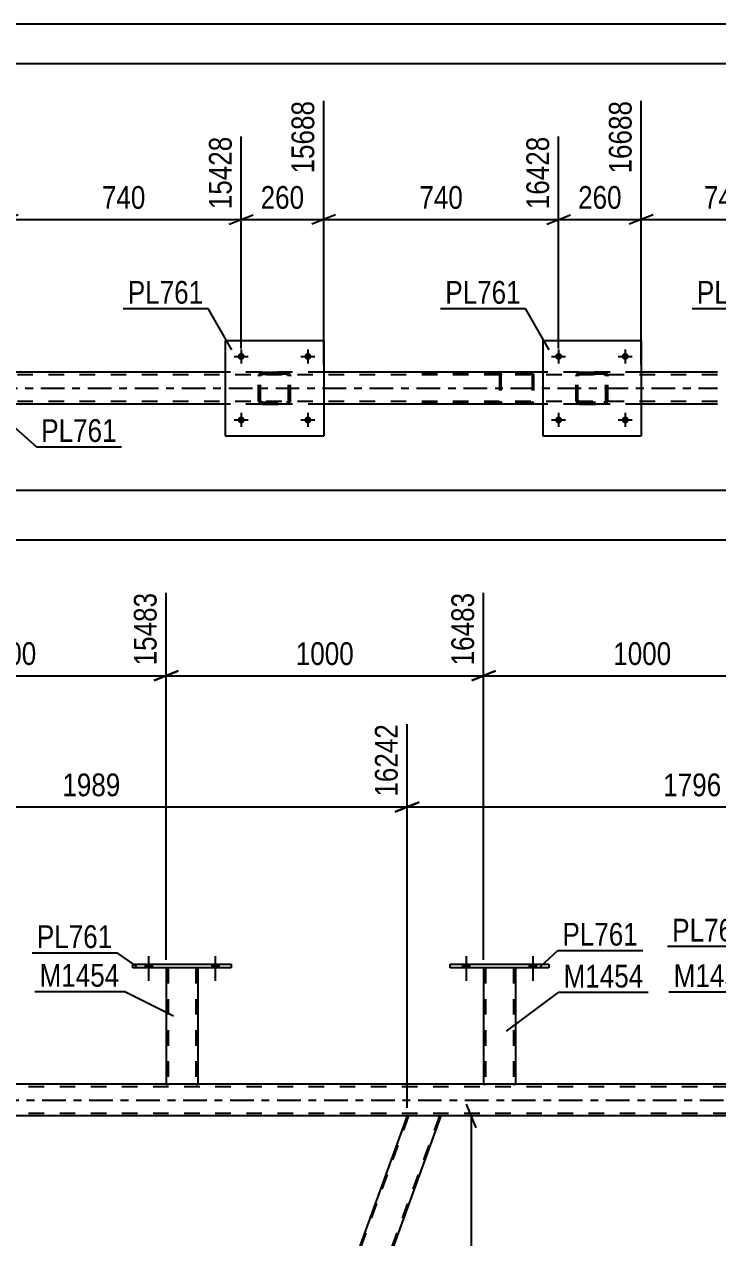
# Model space of a CAD drawing. Header units: millimetres. Extents: x 0 to 841, y 0 to 594.
# Drawn here: x 680.8 to 768.1, y 441.2 to 594 of the extents above; entities that cross this region are included whole.
import ezdxf

# ---------------------------------------------------------------- set-up
doc = ezdxf.new("R2010")
doc.units = ezdxf.units.MM
doc.linetypes.add('DXK_LINE_DOT2', pattern=[3.9198, 1.9599, -1.9599])
doc.linetypes.add('DXK_LINE_DOT3', pattern=[5.9187, 2.979, -0.9799, 0.9799, -0.9799])
doc.styles.add('Arial Narrow', font='ARIALN.TTF', dxfattribs={"height": 0.2})

# ---------------------------------------------------------------- blocks, each defined once
blk = doc.blocks.new('Unknown-318885939-1135')
at = {"color": 5, "linetype": 'Continuous'}
for p, q in [((841, 594), (0, 594)), ((836, 589), (5, 589))]:
    blk.add_line(p, q, dxfattribs=at)
blk = doc.blocks.new('Part-318885939-5157 - 5128')
at = {"color": 2, "linetype": 'Continuous'}
for p, q in [((706.1, 550.17), (678.49, 550.17)), ((746.09, 550.17), (718.5, 550.17)), ((768.09, 550.17), (758.49, 550.17)), ((706.1, 546.17), (678.49, 546.17)), ((746.09, 546.17), (718.5, 546.17)), ((768.09, 546.17), (758.49, 546.17))]:
    blk.add_line(p, q, dxfattribs=at)
at = {"color": 7, "linetype": 'DXK_LINE_DOT2'}
for p, q in [((718.5, 550.17), (706.1, 550.17)), ((758.49, 550.17), (746.09, 550.17)), ((768.09, 549.85), (90.98, 549.85)), ((768.09, 546.49), (90.98, 546.49)), ((718.5, 546.17), (706.1, 546.17)), ((758.49, 546.17), (746.09, 546.17))]:
    blk.add_line(p, q, dxfattribs=at)
at = {"color": 7, "linetype": 'DXK_LINE_DOT3'}
blk.add_line((90.98, 548.17), (768.09, 548.17), dxfattribs=at)
blk = doc.blocks.new('Part-318885939-5219 - 5128')
at = {"color": 7, "linetype": 'DXK_LINE_DOT2'}
for p, q in [((744.58, 550.17), (729.25, 550.17)), ((741, 550.17), (740.87, 550.14)), ((744.71, 550.14), (744.58, 550.17)), ((744.58, 550.01), (729.25, 550.01)), ((740.69, 549.97), (740.66, 549.85)), ((740.66, 549.85), (740.66, 546.49)), ((740.83, 549.85), (740.85, 549.91)), ((740.83, 549.85), (740.83, 546.49)), ((740.85, 549.91), (740.88, 549.96)), ((740.88, 549.96), (740.94, 549.99)), ((740.94, 549.99), (741, 550.01)), ((744.58, 550.01), (744.64, 549.99)), ((744.64, 549.99), (744.67, 549.98)), ((744.67, 549.98), (744.7, 549.96)), ((744.7, 549.96), (744.74, 549.91)), ((744.74, 549.91), (744.75, 549.85)), ((744.75, 549.85), (744.75, 546.49)), ((744.92, 549.85), (744.89, 549.97)), ((744.92, 549.85), (744.92, 546.49)), ((744.58, 546.33), (729.25, 546.33)), ((744.58, 546.17), (729.25, 546.17)), ((740.66, 546.49), (740.69, 546.36)), ((740.85, 546.43), (740.83, 546.49)), ((740.88, 546.37), (740.85, 546.43)), ((740.87, 546.19), (741, 546.17)), ((740.88, 546.37), (740.91, 546.35)), ((740.91, 546.35), (740.94, 546.34)), ((740.94, 546.34), (741, 546.33)), ((744.64, 546.34), (744.58, 546.33)), ((744.58, 546.17), (744.71, 546.19)), ((744.7, 546.37), (744.64, 546.34)), ((744.74, 546.43), (744.7, 546.37)), ((744.75, 546.49), (744.74, 546.43)), ((744.89, 546.36), (744.92, 546.49))]:
    blk.add_line(p, q, dxfattribs=at)
for centre, start, end in [((740.99, 549.83), 110.7583, 155.68), ((744.59, 549.83), 24.32, 69.2417), ((740.99, 546.5), 204.32, 249.2417), ((744.59, 546.5), 290.7583, 335.68)]:
    blk.add_arc(centre, 0.331, start, end, dxfattribs=at)
blk = doc.blocks.new('Part-318885939-5250 - 5128')
at = {"color": 7, "linetype": 'DXK_LINE_DOT2'}
for p, q in [((710.59, 550.13), (710.78, 550.17)), ((710.78, 550.17), (710.59, 550.13)), ((710.78, 550.17), (713.82, 550.17)), ((710.78, 550.17), (710.78, 550.17)), ((710.78, 550.17), (713.82, 550.17)), ((713.82, 550.17), (713.82, 550.17)), ((713.82, 550.17), (714, 550.13)), ((714, 550.13), (713.82, 550.17)), ((710.3, 549.69), (710.33, 549.87)), ((710.33, 549.87), (710.3, 549.69)), ((710.3, 546.65), (710.3, 549.69)), ((710.54, 549.69), (710.55, 549.78)), ((710.55, 549.78), (710.54, 549.69)), ((710.54, 546.65), (710.54, 549.69)), ((710.55, 549.78), (710.61, 549.86)), ((710.61, 549.86), (710.55, 549.78)), ((710.61, 549.86), (710.68, 549.91)), ((710.68, 549.91), (710.61, 549.86)), ((710.68, 549.91), (710.78, 549.93)), ((710.78, 549.93), (710.68, 549.91)), ((710.78, 549.93), (713.82, 549.93)), ((710.78, 549.93), (710.78, 549.93)), ((713.82, 549.93), (710.78, 549.93)), ((713.82, 549.93), (713.82, 549.93)), ((713.82, 549.93), (713.91, 549.91)), ((713.91, 549.91), (713.82, 549.93)), ((713.91, 549.91), (713.99, 549.86)), ((713.99, 549.86), (713.91, 549.91)), ((713.99, 549.86), (714.04, 549.78)), ((714.04, 549.78), (713.99, 549.86)), ((714.04, 549.78), (714.06, 549.69)), ((714.06, 549.69), (714.04, 549.78)), ((714.06, 546.65), (714.06, 549.69)), ((714.26, 549.87), (714.3, 549.69)), ((714.3, 549.69), (714.26, 549.87)), ((714.3, 546.65), (714.3, 549.69)), ((710.33, 546.46), (710.3, 546.65)), ((710.3, 546.65), (710.33, 546.46)), ((710.55, 546.55), (710.54, 546.65)), ((710.54, 546.65), (710.55, 546.55)), ((710.61, 546.48), (710.55, 546.55)), ((710.55, 546.55), (710.61, 546.48)), ((710.78, 546.17), (710.59, 546.2)), ((710.59, 546.2), (710.78, 546.17)), ((710.68, 546.42), (710.61, 546.48)), ((710.61, 546.48), (710.68, 546.42)), ((710.78, 546.41), (710.68, 546.42)), ((710.68, 546.42), (710.78, 546.41)), ((710.78, 546.41), (713.82, 546.41)), ((710.78, 546.41), (710.78, 546.41)), ((710.78, 546.41), (713.82, 546.41)), ((710.78, 546.17), (713.82, 546.17)), ((710.78, 546.17), (710.78, 546.17)), ((710.78, 546.17), (713.82, 546.17)), ((713.91, 546.42), (713.82, 546.41)), ((713.82, 546.41), (713.91, 546.42)), ((713.82, 546.41), (713.82, 546.41)), ((714, 546.2), (713.82, 546.17)), ((713.82, 546.17), (714, 546.2)), ((713.82, 546.17), (713.82, 546.17)), ((713.99, 546.48), (713.91, 546.42)), ((713.91, 546.42), (713.99, 546.48)), ((714.04, 546.55), (713.99, 546.48)), ((713.99, 546.48), (714.04, 546.55)), ((714.06, 546.65), (714.04, 546.55)), ((714.04, 546.55), (714.06, 546.65)), ((714.3, 546.65), (714.26, 546.46)), ((714.26, 546.46), (714.3, 546.65))]:
    blk.add_line(p, q, dxfattribs=at)
at = {"color": 7, "linetype": 'DXK_LINE_DOT3'}
blk.add_line((712.3, 548.17), (712.3, 548.17), dxfattribs=at)
at = {"color": 7, "linetype": 'DXK_LINE_DOT2'}
for centre, start, end in [((710.78, 549.69), 112.5, 157.5), ((710.78, 549.69), 112.5, 157.5), ((713.82, 549.69), 22.5, 67.5), ((713.82, 549.69), 22.5, 67.5), ((710.78, 546.65), 202.5, 247.5), ((710.78, 546.65), 202.5, 247.5), ((713.82, 546.65), 292.5, 337.5), ((713.82, 546.65), 292.5, 337.5)]:
    blk.add_arc(centre, 0.48, start, end, dxfattribs=at)
blk = doc.blocks.new('Bolt-318885939-5300 - 5128')
at = {"linetype": 'Continuous'}
for points in [[(708.54, 552.17, -1), (707.66, 552.17, -1)], [(716.94, 552.17, -1), (716.06, 552.17, -1)]]:
    blk.add_hatch(color=1, dxfattribs=at).paths.add_polyline_path(points)
at = {"color": 1, "linetype": 'Continuous'}
for p, q in [((707.22, 552.17), (708.98, 552.17)), ((708.1, 553.05), (708.1, 551.29)), ((715.62, 552.17), (717.38, 552.17)), ((716.5, 553.05), (716.5, 551.29))]:
    blk.add_line(p, q, dxfattribs=at)
blk = doc.blocks.new('Bolt-318885939-5301 - 5128')
at = {"linetype": 'Continuous'}
for points in [[(708.54, 544.17, -1), (707.66, 544.17, -1)], [(716.94, 544.17, -1), (716.06, 544.17, -1)]]:
    blk.add_hatch(color=1, dxfattribs=at).paths.add_polyline_path(points)
at = {"color": 1, "linetype": 'Continuous'}
for p, q in [((707.22, 544.17), (708.98, 544.17)), ((708.1, 545.05), (708.1, 543.29)), ((715.62, 544.17), (717.38, 544.17)), ((716.5, 545.05), (716.5, 543.29))]:
    blk.add_line(p, q, dxfattribs=at)
blk = doc.blocks.new('Part-318885939-5343 - 5128')
at = {"color": 2, "linetype": 'Continuous'}
for p, q in [((746.09, 554.17), (746.09, 542.17)), ((746.09, 554.17), (758.49, 554.17)), ((758.49, 554.17), (758.49, 542.17)), ((746.09, 542.17), (758.49, 542.17))]:
    blk.add_line(p, q, dxfattribs=at)
blk = doc.blocks.new('Part-318885939-5344 - 5128')
at = {"color": 7, "linetype": 'DXK_LINE_DOT2'}
for p, q in [((750.59, 550.13), (750.77, 550.17)), ((750.77, 550.17), (750.59, 550.13)), ((750.77, 550.17), (753.81, 550.17)), ((750.77, 550.17), (750.77, 550.17)), ((750.77, 550.17), (753.81, 550.17)), ((753.81, 550.17), (753.81, 550.17)), ((753.81, 550.17), (753.99, 550.13)), ((753.99, 550.13), (753.81, 550.17)), ((750.29, 549.69), (750.33, 549.87)), ((750.33, 549.87), (750.29, 549.69)), ((750.29, 546.65), (750.29, 549.69)), ((750.53, 549.69), (750.55, 549.78)), ((750.55, 549.78), (750.53, 549.69)), ((750.53, 546.65), (750.53, 549.69)), ((750.55, 549.78), (750.6, 549.86)), ((750.6, 549.86), (750.55, 549.78)), ((750.6, 549.86), (750.68, 549.91)), ((750.68, 549.91), (750.6, 549.86)), ((750.68, 549.91), (750.77, 549.93)), ((750.77, 549.93), (750.68, 549.91)), ((750.77, 549.93), (753.81, 549.93)), ((750.77, 549.93), (750.77, 549.93)), ((753.81, 549.93), (750.77, 549.93)), ((753.81, 549.93), (753.81, 549.93)), ((753.81, 549.93), (753.9, 549.91)), ((753.9, 549.91), (753.81, 549.93)), ((753.9, 549.91), (753.98, 549.86)), ((753.98, 549.86), (753.9, 549.91)), ((753.98, 549.86), (754.03, 549.78)), ((754.03, 549.78), (753.98, 549.86)), ((754.03, 549.78), (754.05, 549.69)), ((754.05, 549.69), (754.03, 549.78)), ((754.05, 546.65), (754.05, 549.69)), ((754.25, 549.87), (754.29, 549.69)), ((754.29, 549.69), (754.25, 549.87)), ((754.29, 546.65), (754.29, 549.69)), ((750.33, 546.46), (750.29, 546.65)), ((750.29, 546.65), (750.33, 546.46)), ((750.55, 546.55), (750.53, 546.65)), ((750.53, 546.65), (750.55, 546.55)), ((750.6, 546.48), (750.55, 546.55)), ((750.55, 546.55), (750.6, 546.48)), ((750.77, 546.17), (750.59, 546.2)), ((750.59, 546.2), (750.77, 546.17)), ((750.68, 546.42), (750.6, 546.48)), ((750.6, 546.48), (750.68, 546.42)), ((750.77, 546.41), (750.68, 546.42)), ((750.68, 546.42), (750.77, 546.41)), ((750.77, 546.41), (753.81, 546.41)), ((750.77, 546.41), (750.77, 546.41)), ((750.77, 546.41), (753.81, 546.41)), ((750.77, 546.17), (753.81, 546.17)), ((750.77, 546.17), (750.77, 546.17)), ((750.77, 546.17), (753.81, 546.17)), ((753.9, 546.42), (753.81, 546.41)), ((753.81, 546.41), (753.9, 546.42)), ((753.81, 546.41), (753.81, 546.41)), ((753.99, 546.2), (753.81, 546.17)), ((753.81, 546.17), (753.99, 546.2)), ((753.81, 546.17), (753.81, 546.17)), ((753.98, 546.48), (753.9, 546.42)), ((753.9, 546.42), (753.98, 546.48)), ((754.03, 546.55), (753.98, 546.48)), ((753.98, 546.48), (754.03, 546.55)), ((754.05, 546.65), (754.03, 546.55)), ((754.03, 546.55), (754.05, 546.65)), ((754.29, 546.65), (754.25, 546.46)), ((754.25, 546.46), (754.29, 546.65))]:
    blk.add_line(p, q, dxfattribs=at)
at = {"color": 7, "linetype": 'DXK_LINE_DOT3'}
blk.add_line((752.29, 548.17), (752.29, 548.17), dxfattribs=at)
at = {"color": 7, "linetype": 'DXK_LINE_DOT2'}
for centre, start, end in [((750.77, 549.69), 112.5, 157.5), ((750.77, 549.69), 112.5, 157.5), ((753.81, 549.69), 22.5, 67.5), ((753.81, 549.69), 22.5, 67.5), ((750.77, 546.65), 202.5, 247.5), ((750.77, 546.65), 202.5, 247.5), ((753.81, 546.65), 292.5, 337.5), ((753.81, 546.65), 292.5, 337.5)]:
    blk.add_arc(centre, 0.48, start, end, dxfattribs=at)
blk = doc.blocks.new('Part-318885939-5349 - 5128')
at = {"color": 2, "linetype": 'Continuous'}
for p, q in [((706.1, 554.17), (706.1, 542.17)), ((706.1, 554.17), (718.5, 554.17)), ((718.5, 554.17), (718.5, 542.17)), ((706.1, 542.17), (718.5, 542.17))]:
    blk.add_line(p, q, dxfattribs=at)
blk = doc.blocks.new('Bolt-318885939-5360 - 5128')
at = {"linetype": 'Continuous'}
for points in [[(748.53, 552.17, -1), (747.65, 552.17, -1)], [(756.93, 552.17, -1), (756.05, 552.17, -1)]]:
    blk.add_hatch(color=1, dxfattribs=at).paths.add_polyline_path(points)
at = {"color": 1, "linetype": 'Continuous'}
for p, q in [((747.21, 552.17), (748.97, 552.17)), ((748.09, 553.05), (748.09, 551.29)), ((755.61, 552.17), (757.37, 552.17)), ((756.49, 553.05), (756.49, 551.29))]:
    blk.add_line(p, q, dxfattribs=at)
blk = doc.blocks.new('Bolt-318885939-5361 - 5128')
at = {"linetype": 'Continuous'}
for points in [[(748.53, 544.17, -1), (747.65, 544.17, -1)], [(756.93, 544.17, -1), (756.05, 544.17, -1)]]:
    blk.add_hatch(color=1, dxfattribs=at).paths.add_polyline_path(points)
at = {"color": 1, "linetype": 'Continuous'}
for p, q in [((747.21, 544.17), (748.97, 544.17)), ((748.09, 545.05), (748.09, 543.29)), ((755.61, 544.17), (757.37, 544.17)), ((756.49, 545.05), (756.49, 543.29))]:
    blk.add_line(p, q, dxfattribs=at)
blk = doc.blocks.new('Bolt-318885939-3364 - 3359')
at = {"linetype": 'Continuous'}
for points in [[(736, 475.16), (736.88, 475.16), (736.88, 475.64), (736, 475.64)], [(744.4, 475.16), (745.28, 475.16), (745.28, 475.64), (744.4, 475.64)]]:
    blk.add_hatch(color=1, dxfattribs=at).paths.add_polyline_path(points)
at = {"color": 1, "linetype": 'Continuous'}
for p, q in [((736, 475.64), (736, 475.16)), ((736.44, 476.64), (736.44, 473.52)), ((736.88, 475.64), (736.88, 475.16)), ((744.4, 475.64), (744.4, 475.16)), ((744.84, 476.64), (744.84, 473.52)), ((745.28, 475.64), (745.28, 475.16))]:
    blk.add_line(p, q, dxfattribs=at)
blk = doc.blocks.new('Bolt-318885939-3363 - 3359')
at = {"linetype": 'Continuous'}
for points in [[(736, 475.16), (736.88, 475.16), (736.88, 475.64), (736, 475.64)], [(744.4, 475.16), (745.28, 475.16), (745.28, 475.64), (744.4, 475.64)]]:
    blk.add_hatch(color=1, dxfattribs=at).paths.add_polyline_path(points)
at = {"color": 1, "linetype": 'Continuous'}
for p, q in [((736, 475.64), (736, 475.16)), ((736.44, 476.64), (736.44, 473.52)), ((736.88, 475.64), (736.88, 475.16)), ((744.4, 475.64), (744.4, 475.16)), ((744.84, 476.64), (744.84, 473.52)), ((745.28, 475.64), (745.28, 475.16))]:
    blk.add_line(p, q, dxfattribs=at)
blk = doc.blocks.new('Bolt-318885939-3365 - 3359')
at = {"linetype": 'Continuous'}
for points in [[(696, 475.16), (696.88, 475.16), (696.88, 475.64), (696, 475.64)], [(704.4, 475.16), (705.28, 475.16), (705.28, 475.64), (704.4, 475.64)]]:
    blk.add_hatch(color=1, dxfattribs=at).paths.add_polyline_path(points)
at = {"color": 1, "linetype": 'Continuous'}
for p, q in [((696, 475.64), (696, 475.16)), ((696.44, 476.64), (696.44, 473.52)), ((696.88, 475.64), (696.88, 475.16)), ((704.4, 475.64), (704.4, 475.16)), ((704.84, 476.64), (704.84, 473.52)), ((705.28, 475.64), (705.28, 475.16))]:
    blk.add_line(p, q, dxfattribs=at)
blk = doc.blocks.new('Bolt-318885939-3366 - 3359')
at = {"linetype": 'Continuous'}
for points in [[(696, 475.16), (696.88, 475.16), (696.88, 475.64), (696, 475.64)], [(704.4, 475.16), (705.28, 475.16), (705.28, 475.64), (704.4, 475.64)]]:
    blk.add_hatch(color=1, dxfattribs=at).paths.add_polyline_path(points)
at = {"color": 1, "linetype": 'Continuous'}
for p, q in [((696, 475.64), (696, 475.16)), ((696.44, 476.64), (696.44, 473.52)), ((696.88, 475.64), (696.88, 475.16)), ((704.4, 475.64), (704.4, 475.16)), ((704.84, 476.64), (704.84, 473.52)), ((705.28, 475.64), (705.28, 475.16))]:
    blk.add_line(p, q, dxfattribs=at)
blk = doc.blocks.new('Part-318885939-3457 - 3359')
at = {"color": 2, "linetype": 'Continuous'}
for p, q in [((694.44, 475.64), (706.84, 475.64)), ((694.44, 475.16), (694.44, 475.64)), ((706.84, 475.64), (706.84, 475.16)), ((706.84, 475.16), (694.44, 475.16))]:
    blk.add_line(p, q, dxfattribs=at)
blk = doc.blocks.new('Part-318885939-3462 - 3359')
at = {"color": 2, "linetype": 'Continuous'}
for p, q in [((698.64, 475.16), (698.64, 460.52)), ((702.64, 475.16), (702.64, 460.52)), ((698.68, 460.52), (698.64, 460.52)), ((698.78, 460.52), (698.68, 460.52)), ((698.94, 460.52), (698.78, 460.52)), ((702.34, 460.52), (698.94, 460.52)), ((702.5, 460.52), (702.34, 460.52)), ((702.6, 460.52), (702.5, 460.52)), ((702.64, 460.52), (702.6, 460.52))]:
    blk.add_line(p, q, dxfattribs=at)
at = {"color": 7, "linetype": 'DXK_LINE_DOT2'}
for p, q in [((698.64, 475.16), (698.64, 475.16)), ((698.64, 475.16), (698.64, 475.16)), ((698.64, 475.16), (698.64, 475.16)), ((698.68, 475.16), (698.64, 475.16)), ((698.64, 475.16), (698.68, 475.16)), ((698.78, 475.16), (698.68, 475.16)), ((698.68, 475.16), (698.78, 475.16)), ((698.94, 475.16), (698.78, 475.16)), ((698.78, 475.16), (698.94, 475.16)), ((698.88, 475.16), (698.88, 475.16)), ((698.88, 475.16), (698.88, 460.52)), ((698.9, 475.16), (698.88, 475.16)), ((698.88, 475.16), (698.9, 475.16)), ((698.95, 475.16), (698.9, 475.16)), ((698.9, 475.16), (698.95, 475.16)), ((702.34, 475.16), (698.94, 475.16)), ((702.34, 475.16), (698.94, 475.16)), ((702.25, 475.16), (698.95, 475.16)), ((698.95, 475.16), (699.03, 475.16)), ((702.33, 475.16), (699.03, 475.16)), ((702.33, 475.16), (702.25, 475.16)), ((702.38, 475.16), (702.33, 475.16)), ((702.33, 475.16), (702.38, 475.16)), ((702.34, 475.16), (702.5, 475.16)), ((702.5, 475.16), (702.34, 475.16)), ((702.4, 475.16), (702.38, 475.16)), ((702.38, 475.16), (702.4, 475.16)), ((702.4, 475.16), (702.4, 475.16)), ((702.4, 475.16), (702.4, 460.52)), ((702.5, 475.16), (702.6, 475.16)), ((702.6, 475.16), (702.5, 475.16)), ((702.6, 475.16), (702.64, 475.16)), ((702.64, 475.16), (702.6, 475.16)), ((702.64, 475.16), (702.64, 475.16)), ((702.64, 475.16), (702.64, 475.16)), ((702.64, 475.16), (702.64, 475.16)), ((698.64, 460.52), (698.68, 460.52)), ((698.68, 460.52), (698.78, 460.52)), ((698.78, 460.52), (698.94, 460.52)), ((698.9, 460.52), (698.88, 460.52)), ((698.88, 460.52), (698.9, 460.52)), ((698.95, 460.52), (698.9, 460.52)), ((698.9, 460.52), (698.95, 460.52)), ((702.34, 460.52), (698.94, 460.52)), ((702.25, 460.52), (698.95, 460.52)), ((698.95, 460.52), (699.03, 460.52)), ((702.38, 460.52), (699.03, 460.52)), ((702.33, 460.52), (702.25, 460.52)), ((702.38, 460.52), (702.33, 460.52)), ((702.34, 460.52), (702.5, 460.52)), ((702.4, 460.52), (702.38, 460.52)), ((702.38, 460.52), (702.4, 460.52)), ((702.5, 460.52), (702.6, 460.52)), ((702.6, 460.52), (702.64, 460.52))]:
    blk.add_line(p, q, dxfattribs=at)
blk = doc.blocks.new('Part-318885939-3452 - 3359')
at = {"color": 2, "linetype": 'Continuous'}
for p, q in [((738.64, 475.16), (738.64, 460.52)), ((742.64, 475.16), (742.64, 460.52)), ((738.67, 460.52), (738.64, 460.52)), ((738.78, 460.52), (738.67, 460.52)), ((738.93, 460.52), (738.78, 460.52)), ((742.34, 460.52), (738.93, 460.52)), ((742.49, 460.52), (742.34, 460.52)), ((742.6, 460.52), (742.49, 460.52)), ((742.64, 460.52), (742.6, 460.52))]:
    blk.add_line(p, q, dxfattribs=at)
at = {"color": 7, "linetype": 'DXK_LINE_DOT2'}
for p, q in [((738.64, 475.16), (738.64, 475.16)), ((738.64, 475.16), (738.64, 475.16)), ((738.64, 475.16), (738.64, 475.16)), ((738.67, 475.16), (738.64, 475.16)), ((738.64, 475.16), (738.67, 475.16)), ((738.78, 475.16), (738.67, 475.16)), ((738.67, 475.16), (738.78, 475.16)), ((738.93, 475.16), (738.78, 475.16)), ((738.78, 475.16), (738.93, 475.16)), ((738.88, 475.16), (738.88, 475.16)), ((738.88, 475.16), (738.88, 460.52)), ((738.89, 475.16), (738.88, 475.16)), ((738.88, 475.16), (738.89, 475.16)), ((738.95, 475.16), (738.89, 475.16)), ((738.89, 475.16), (738.95, 475.16)), ((742.34, 475.16), (738.93, 475.16)), ((742.34, 475.16), (738.93, 475.16)), ((742.25, 475.16), (738.95, 475.16)), ((738.95, 475.16), (739.02, 475.16)), ((742.32, 475.16), (739.02, 475.16)), ((742.32, 475.16), (742.25, 475.16)), ((742.38, 475.16), (742.32, 475.16)), ((742.32, 475.16), (742.38, 475.16)), ((742.34, 475.16), (742.49, 475.16)), ((742.49, 475.16), (742.34, 475.16)), ((742.4, 475.16), (742.38, 475.16)), ((742.38, 475.16), (742.4, 475.16)), ((742.4, 475.16), (742.4, 475.16)), ((742.4, 475.16), (742.4, 460.52)), ((742.49, 475.16), (742.6, 475.16)), ((742.6, 475.16), (742.49, 475.16)), ((742.6, 475.16), (742.64, 475.16)), ((742.64, 475.16), (742.6, 475.16)), ((742.64, 475.16), (742.64, 475.16)), ((742.64, 475.16), (742.64, 475.16)), ((742.64, 475.16), (742.64, 475.16)), ((738.64, 460.52), (738.67, 460.52)), ((738.67, 460.52), (738.78, 460.52)), ((738.78, 460.52), (738.93, 460.52)), ((738.89, 460.52), (738.88, 460.52)), ((738.88, 460.52), (738.89, 460.52)), ((738.95, 460.52), (738.89, 460.52)), ((738.89, 460.52), (738.95, 460.52)), ((742.34, 460.52), (738.93, 460.52)), ((742.25, 460.52), (738.95, 460.52)), ((738.95, 460.52), (739.02, 460.52)), ((742.38, 460.52), (739.02, 460.52)), ((742.32, 460.52), (742.25, 460.52)), ((742.38, 460.52), (742.32, 460.52)), ((742.34, 460.52), (742.49, 460.52)), ((742.4, 460.52), (742.38, 460.52)), ((742.38, 460.52), (742.4, 460.52)), ((742.49, 460.52), (742.6, 460.52)), ((742.6, 460.52), (742.64, 460.52))]:
    blk.add_line(p, q, dxfattribs=at)
blk = doc.blocks.new('Part-318885939-3645 - 3359')
at = {"color": 2, "linetype": 'Continuous'}
for p, q in [((734.44, 475.64), (746.84, 475.64)), ((734.44, 475.16), (734.44, 475.64)), ((746.84, 475.64), (746.84, 475.16)), ((746.84, 475.16), (734.44, 475.16))]:
    blk.add_line(p, q, dxfattribs=at)
blk = doc.blocks.new('Part-318885939-3751 - 3359')
at = {"color": 7, "linetype": 'DXK_LINE_DOT2'}
for p, q in [((800.87, 460.2), (79.32, 460.2)), ((702.64, 460.52), (698.64, 460.52)), ((742.64, 460.52), (738.64, 460.52)), ((800.87, 456.84), (79.32, 456.84)), ((733.26, 456.52), (729.01, 456.52))]:
    blk.add_line(p, q, dxfattribs=at)
at = {"color": 2, "linetype": 'Continuous'}
for p, q in [((698.64, 460.52), (662.63, 460.52)), ((738.64, 460.52), (702.64, 460.52)), ((778.63, 460.52), (742.64, 460.52)), ((729.01, 456.52), (649.45, 456.52)), ((800.87, 456.52), (733.26, 456.52))]:
    blk.add_line(p, q, dxfattribs=at)
at = {"color": 7, "linetype": 'DXK_LINE_DOT3'}
blk.add_line((79.32, 458.52), (800.87, 458.52), dxfattribs=at)
blk = doc.blocks.new('Part-318885939-3817 - 3359')
at = {"color": 2, "linetype": 'Continuous'}
for p, q in [((648.13, 456.52), (646.6, 452.32)), ((649.45, 456.52), (648.13, 456.52)), ((686.15, 338.77), (649.45, 456.52)), ((683.04, 335.3), (646.58, 452.27)), ((646.6, 452.32), (646.6, 452.32)), ((685.88, 338.02), (684.89, 335.3)), ((686.13, 338.71), (685.88, 338.02)), ((686.13, 338.72), (686.13, 338.71))]:
    blk.add_line(p, q, dxfattribs=at)
at = {"color": 7, "linetype": 'DXK_LINE_DOT2'}
for p, q in [((686.01, 338.4), (649.2, 456.52)), ((683.29, 335.3), (646.72, 452.64)), ((646.6, 452.32), (646.58, 452.27)), ((685.88, 338.02), (686.07, 338.55)), ((686.15, 338.77), (686.13, 338.72)), ((684.89, 335.3), (683.04, 335.3))]:
    blk.add_line(p, q, dxfattribs=at)
blk = doc.blocks.new('Part-318885939-3856 - 3359')
at = {"color": 7, "linetype": 'DXK_LINE_DOT2'}
for p, q in [((729.18, 456.52), (685.06, 335.3)), ((733.09, 456.52), (688.97, 335.3)), ((686.13, 338.72), (684.89, 335.3)), ((689.14, 335.3), (684.89, 335.3))]:
    blk.add_line(p, q, dxfattribs=at)
at = {"color": 2, "linetype": 'Continuous'}
for p, q in [((729.01, 456.52), (686.13, 338.72)), ((733.26, 456.52), (689.14, 335.3)), ((733.26, 456.52), (729.01, 456.52))]:
    blk.add_line(p, q, dxfattribs=at)
blk = doc.blocks.new('StraightDimension-318885939-9097 - 5128')
at = {"color": 7, "linetype": 'Continuous'}
blk.add_line((90.98, 535.34), (804.22, 535.34), dxfattribs=at)
blk = doc.blocks.new('StraightDimension-318885939-6133 - 5128')
at = {"color": 7, "linetype": 'Continuous'}
blk.add_line((90.34, 529.08), (804.86, 529.08), dxfattribs=at)
blk = doc.blocks.new('StraightDimension-318885939-22541 - 5128')
at = {"color": 7, "linetype": 'Continuous'}
for p, q in [((758.49, 551.17), (758.49, 584.35)), ((779.79, 553.17), (779.79, 579.85)), ((759.99, 570.01), (756.99, 568.81)), ((758.49, 569.41), (779.79, 569.41)), ((778.29, 568.81), (781.29, 570.01))]:
    blk.add_line(p, q, dxfattribs=at)
at = {"color": 0, "linetype": 'Continuous'}
blk.add_wipeout([(779.19, 580.45), (774.99, 580.45), (774.99, 570.11), (779.19, 570.11)], dxfattribs=at)
at = {"color": 0}
blk.add_wipeout([(772.48, 570.16), (772.48, 574.36), (765.8, 574.36), (765.8, 570.16)], dxfattribs=at)
at = {"color": 3, "linetype": 'Continuous', "style": 'Arial Narrow'}
blk.add_text('17428', height=2.863, rotation=90.0002, dxfattribs=at).set_placement((778.59, 570.71))
at = {"color": 3, "style": 'Arial Narrow'}
blk.add_text('740', height=2.863, dxfattribs=at).set_placement((766.4, 570.76))
blk = doc.blocks.new('StraightDimension-318885939-22542 - 5128')
at = {"color": 7, "linetype": 'Continuous'}
for p, q in [((758.49, 551.17), (758.49, 584.35)), ((748.09, 553.17), (748.09, 579.85)), ((746.59, 568.81), (749.59, 570.01)), ((748.09, 569.41), (758.49, 569.41)), ((759.99, 570.01), (756.99, 568.81))]:
    blk.add_line(p, q, dxfattribs=at)
at = {"color": 0}
blk.add_wipeout([(756.63, 570.16), (756.63, 574.36), (749.95, 574.36), (749.95, 570.16)], dxfattribs=at)
at = {"color": 3, "style": 'Arial Narrow'}
blk.add_text('260', height=2.863, dxfattribs=at).set_placement((750.55, 570.76))
at = {"color": 0, "linetype": 'Continuous'}
blk.add_wipeout([(757.89, 584.95), (753.69, 584.95), (753.69, 574.61), (757.89, 574.61)], dxfattribs=at)
at = {"color": 3, "linetype": 'Continuous', "style": 'Arial Narrow'}
blk.add_text('16688', height=2.863, rotation=90.0002, dxfattribs=at).set_placement((757.29, 575.21))
blk = doc.blocks.new('StraightDimension-318885939-22543 - 5128')
at = {"color": 7, "linetype": 'Continuous'}
for p, q in [((718.5, 551.17), (718.5, 584.35)), ((748.09, 553.17), (748.09, 579.85)), ((720, 570.01), (717, 568.81)), ((718.5, 569.41), (748.09, 569.41)), ((746.59, 568.81), (749.59, 570.01))]:
    blk.add_line(p, q, dxfattribs=at)
at = {"color": 0, "linetype": 'Continuous'}
blk.add_wipeout([(747.49, 580.45), (743.29, 580.45), (743.29, 570.11), (747.49, 570.11)], dxfattribs=at)
at = {"color": 0}
blk.add_wipeout([(736.64, 570.16), (736.64, 574.36), (729.95, 574.36), (729.95, 570.16)], dxfattribs=at)
at = {"color": 3, "linetype": 'Continuous', "style": 'Arial Narrow'}
blk.add_text('16428', height=2.863, rotation=90.0002, dxfattribs=at).set_placement((746.89, 570.71))
at = {"color": 3, "style": 'Arial Narrow'}
blk.add_text('740', height=2.863, dxfattribs=at).set_placement((730.55, 570.76))
blk = doc.blocks.new('StraightDimension-318885939-22544 - 5128')
at = {"color": 7, "linetype": 'Continuous'}
for p, q in [((718.5, 551.17), (718.5, 584.35)), ((708.1, 553.17), (708.1, 579.85)), ((706.6, 568.81), (709.6, 570.01)), ((708.1, 569.41), (718.5, 569.41)), ((720, 570.01), (717, 568.81))]:
    blk.add_line(p, q, dxfattribs=at)
at = {"color": 0}
blk.add_wipeout([(716.64, 570.16), (716.64, 574.36), (709.95, 574.36), (709.95, 570.16)], dxfattribs=at)
at = {"color": 3, "style": 'Arial Narrow'}
blk.add_text('260', height=2.863, dxfattribs=at).set_placement((710.55, 570.76))
at = {"color": 0, "linetype": 'Continuous'}
blk.add_wipeout([(717.9, 584.95), (713.7, 584.95), (713.7, 574.61), (717.9, 574.61)], dxfattribs=at)
at = {"color": 3, "linetype": 'Continuous', "style": 'Arial Narrow'}
blk.add_text('15688', height=2.863, rotation=90.0002, dxfattribs=at).set_placement((717.3, 575.21))
blk = doc.blocks.new('StraightDimension-318885939-22545 - 5128')
at = {"color": 7, "linetype": 'Continuous'}
for p, q in [((678.49, 551.17), (678.49, 584.35)), ((708.1, 553.17), (708.1, 579.85)), ((679.99, 570.01), (676.99, 568.81)), ((678.49, 569.41), (708.1, 569.41)), ((706.6, 568.81), (709.6, 570.01))]:
    blk.add_line(p, q, dxfattribs=at)
at = {"color": 0, "linetype": 'Continuous'}
blk.add_wipeout([(707.5, 580.45), (703.3, 580.45), (703.3, 570.11), (707.5, 570.11)], dxfattribs=at)
at = {"color": 0}
blk.add_wipeout([(696.64, 570.16), (696.64, 574.36), (689.95, 574.36), (689.95, 570.16)], dxfattribs=at)
at = {"color": 3, "linetype": 'Continuous', "style": 'Arial Narrow'}
blk.add_text('15428', height=2.863, rotation=90.0002, dxfattribs=at).set_placement((706.9, 570.71))
at = {"color": 3, "style": 'Arial Narrow'}
blk.add_text('740', height=2.863, dxfattribs=at).set_placement((690.55, 570.76))
blk = doc.blocks.new('StraightDimension-318885939-24629 - 3359')
at = {"color": 7, "linetype": 'Continuous'}
for p, q in [((658.63, 476.16), (658.63, 522.4)), ((698.64, 476.16), (698.64, 522.4)), ((660.13, 512.56), (657.13, 511.36)), ((658.63, 511.96), (698.64, 511.96)), ((697.14, 511.36), (700.14, 512.56))]:
    blk.add_line(p, q, dxfattribs=at)
at = {"color": 0, "linetype": 'Continuous'}
blk.add_wipeout([(698.04, 523), (693.84, 523), (693.84, 512.66), (698.04, 512.66)], dxfattribs=at)
at = {"color": 0}
blk.add_wipeout([(682.89, 512.71), (682.89, 516.91), (674.38, 516.91), (674.38, 512.71)], dxfattribs=at)
at = {"color": 3, "linetype": 'Continuous', "style": 'Arial Narrow'}
blk.add_text('15483', height=2.863, rotation=90.0002, dxfattribs=at).set_placement((697.44, 513.26))
at = {"color": 3, "style": 'Arial Narrow'}
blk.add_text('1000', height=2.863, dxfattribs=at).set_placement((674.98, 513.31))
blk = doc.blocks.new('StraightDimension-318885939-4913 - 3359')
at = {"color": 7, "linetype": 'Continuous'}
for p, q in [((649.45, 457.52), (649.45, 510.37)), ((729.01, 457.52), (729.01, 505.87)), ((650.95, 496.03), (647.95, 494.83)), ((649.45, 495.43), (729.01, 495.43)), ((727.51, 494.83), (730.51, 496.03))]:
    blk.add_line(p, q, dxfattribs=at)
at = {"color": 0, "linetype": 'Continuous'}
blk.add_wipeout([(728.41, 506.47), (724.21, 506.47), (724.21, 496.13), (728.41, 496.13)], dxfattribs=at)
at = {"color": 0}
blk.add_wipeout([(693.48, 496.18), (693.48, 500.38), (684.97, 500.38), (684.97, 496.18)], dxfattribs=at)
at = {"color": 3, "linetype": 'Continuous', "style": 'Arial Narrow'}
blk.add_text('16242', height=2.863, rotation=90.0002, dxfattribs=at).set_placement((727.81, 496.73))
at = {"color": 3, "style": 'Arial Narrow'}
blk.add_text('1989', height=2.863, dxfattribs=at).set_placement((685.57, 496.78))
blk = doc.blocks.new('StraightDimension-318885939-24627 - 3359')
at = {"color": 7, "linetype": 'Continuous'}
for p, q in [((738.64, 476.16), (738.64, 522.4)), ((778.63, 476.16), (778.63, 522.4)), ((740.14, 512.56), (737.14, 511.36)), ((738.64, 511.96), (778.63, 511.96)), ((777.13, 511.36), (780.13, 512.56))]:
    blk.add_line(p, q, dxfattribs=at)
at = {"color": 0, "linetype": 'Continuous'}
blk.add_wipeout([(778.03, 523), (773.83, 523), (773.83, 512.66), (778.03, 512.66)], dxfattribs=at)
at = {"color": 0}
blk.add_wipeout([(762.89, 512.71), (762.89, 516.91), (754.38, 516.91), (754.38, 512.71)], dxfattribs=at)
at = {"color": 3, "linetype": 'Continuous', "style": 'Arial Narrow'}
blk.add_text('17483', height=2.863, rotation=90.0002, dxfattribs=at).set_placement((777.43, 513.26))
at = {"color": 3, "style": 'Arial Narrow'}
blk.add_text('1000', height=2.863, dxfattribs=at).set_placement((754.98, 513.31))
blk = doc.blocks.new('StraightDimension-318885939-4932 - 3359')
at = {"color": 7, "linetype": 'Continuous'}
for p, q in [((729.01, 457.52), (729.01, 505.87)), ((800.87, 461.52), (800.87, 505.87)), ((730.51, 496.03), (727.51, 494.83)), ((729.01, 495.43), (800.87, 495.43)), ((799.37, 494.83), (802.37, 496.03))]:
    blk.add_line(p, q, dxfattribs=at)
at = {"color": 0, "linetype": 'Continuous'}
blk.add_wipeout([(800.27, 506.47), (796.07, 506.47), (796.07, 496.13), (800.27, 496.13)], dxfattribs=at)
at = {"color": 0}
blk.add_wipeout([(769.19, 496.18), (769.19, 500.38), (760.68, 500.38), (760.68, 496.18)], dxfattribs=at)
at = {"color": 3, "linetype": 'Continuous', "style": 'Arial Narrow'}
blk.add_text('18039', height=2.863, rotation=90.0002, dxfattribs=at).set_placement((799.67, 496.73))
at = {"color": 3, "style": 'Arial Narrow'}
blk.add_text('1796', height=2.863, dxfattribs=at).set_placement((761.28, 496.78))
blk = doc.blocks.new('StraightDimension-318885939-4304 - 3359')
at = {"color": 7, "linetype": 'Continuous'}
for p, q in [((822.29, 457.02), (821.09, 460.02)), ((802.51, 458.52), (824.09, 458.52)), ((821.69, 332.66), (821.69, 458.52)), ((821.09, 334.16), (822.29, 331.16)), ((756.25, 332.66), (824.09, 332.66))]:
    blk.add_line(p, q, dxfattribs=at)
at = {"color": 0}
blk.add_wipeout([(820.94, 399.84), (816.74, 399.84), (816.74, 391.33), (820.94, 391.33)], dxfattribs=at)
at = {"color": 3, "style": 'Arial Narrow'}
blk.add_text('3147', height=2.863, rotation=90.0002, dxfattribs=at).set_placement((820.34, 391.93))
blk = doc.blocks.new('StraightDimension-318885939-4293 - 3359')
at = {"color": 7, "linetype": 'Continuous'}
for p, q in [((800.87, 455.52), (800.87, 391.69)), ((754.61, 336.3), (754.61, 396.94)), ((756.11, 394.69), (753.11, 393.49)), ((799.37, 393.49), (802.37, 394.69)), ((754.61, 394.09), (800.87, 394.09))]:
    blk.add_line(p, q, dxfattribs=at)
at = {"color": 0}
blk.add_wipeout([(782, 394.84), (782, 399.04), (773.48, 399.04), (773.48, 394.84)], dxfattribs=at)
at = {"color": 3, "style": 'Arial Narrow'}
blk.add_text('1156', height=2.863, dxfattribs=at).set_placement((774.08, 395.44))
blk = doc.blocks.new('StraightDimension-318885939-4314 - 3359')
at = {"color": 7, "linetype": 'Continuous'}
for p, q in [((737.7, 455.02), (736.5, 458.02)), ((740.86, 456.52), (734.25, 456.52)), ((737.1, 335.3), (737.1, 456.52)), ((736.5, 336.8), (737.7, 333.8)), ((714.61, 335.3), (739.5, 335.3))]:
    blk.add_line(p, q, dxfattribs=at)
at = {"color": 0}
blk.add_wipeout([(736.35, 400.16), (732.15, 400.16), (732.15, 391.65), (736.35, 391.65)], dxfattribs=at)
at = {"color": 3, "style": 'Arial Narrow'}
blk.add_text('3031', height=2.863, rotation=90.0002, dxfattribs=at).set_placement((735.75, 392.25))
blk = doc.blocks.new('StraightDimension-318885939-24628 - 3359')
at = {"color": 7, "linetype": 'Continuous'}
for p, q in [((698.64, 476.16), (698.64, 522.4)), ((738.64, 476.16), (738.64, 522.4)), ((700.14, 512.56), (697.14, 511.36)), ((698.64, 511.96), (738.64, 511.96)), ((737.14, 511.36), (740.14, 512.56))]:
    blk.add_line(p, q, dxfattribs=at)
at = {"color": 0, "linetype": 'Continuous'}
blk.add_wipeout([(738.04, 523), (733.84, 523), (733.84, 512.66), (738.04, 512.66)], dxfattribs=at)
at = {"color": 0}
blk.add_wipeout([(722.89, 512.71), (722.89, 516.91), (714.38, 516.91), (714.38, 512.71)], dxfattribs=at)
at = {"color": 3, "linetype": 'Continuous', "style": 'Arial Narrow'}
blk.add_text('16483', height=2.863, rotation=90.0002, dxfattribs=at).set_placement((737.44, 513.26))
at = {"color": 3, "style": 'Arial Narrow'}
blk.add_text('1000', height=2.863, dxfattribs=at).set_placement((714.98, 513.31))
blk = doc.blocks.new('Mark-318885939-5333 - 5128')
at = {"color": 0}
blk.add_wipeout([(775.02, 558.81), (775.02, 561.81), (765.52, 561.81), (765.52, 558.81)], dxfattribs=at)
blk.add_wipeout([(775.02, 558.81), (775.02, 561.81), (765.52, 561.81), (765.52, 558.81)], dxfattribs=at)
at = {"color": 30, "linetype": 'Continuous'}
for p in [(764.92, 558.21), (778.62, 553.02)]:
    blk.add_line(p, (775.62, 558.21), dxfattribs=at)
at = {"color": 3, "style": 'Arial Narrow'}
blk.add_text('PL761', height=2.863, dxfattribs=at).set_placement((765.52, 558.81))
blk = doc.blocks.new('Mark-318885939-5339 - 5128')
at = {"color": 0}
blk.add_wipeout([(743.32, 558.81), (743.32, 561.81), (733.82, 561.81), (733.82, 558.81)], dxfattribs=at)
blk.add_wipeout([(743.32, 558.81), (743.32, 561.81), (733.82, 561.81), (733.82, 558.81)], dxfattribs=at)
at = {"color": 30, "linetype": 'Continuous'}
for p in [(733.22, 558.21), (746.92, 553.02)]:
    blk.add_line(p, (743.92, 558.21), dxfattribs=at)
at = {"color": 3, "style": 'Arial Narrow'}
blk.add_text('PL761', height=2.863, dxfattribs=at).set_placement((733.82, 558.81))
blk = doc.blocks.new('Mark-318885939-5345 - 5128')
at = {"color": 0}
blk.add_wipeout([(703.33, 558.81), (703.33, 561.81), (693.82, 561.81), (693.82, 558.81)], dxfattribs=at)
blk.add_wipeout([(703.33, 558.81), (703.33, 561.81), (693.82, 561.81), (693.82, 558.81)], dxfattribs=at)
at = {"color": 30, "linetype": 'Continuous'}
for p in [(693.22, 558.21), (706.93, 553.02)]:
    blk.add_line(p, (703.93, 558.21), dxfattribs=at)
at = {"color": 3, "style": 'Arial Narrow'}
blk.add_text('PL761', height=2.863, dxfattribs=at).set_placement((693.82, 558.81))
blk = doc.blocks.new('Mark-318885939-5395 - 5128')
at = {"color": 0}
blk.add_wipeout([(692.41, 541.4), (692.41, 544.4), (682.91, 544.4), (682.91, 541.4)], dxfattribs=at)
blk.add_wipeout([(692.41, 541.4), (692.41, 544.4), (682.91, 544.4), (682.91, 541.4)], dxfattribs=at)
at = {"color": 30, "linetype": 'Continuous'}
for p, q in [((677.68, 544.85), (682.31, 540.8)), ((682.31, 540.8), (693.01, 540.8))]:
    blk.add_line(p, q, dxfattribs=at)
at = {"color": 3, "style": 'Arial Narrow'}
blk.add_text('PL761', height=2.863, dxfattribs=at).set_placement((682.91, 541.4))
blk = doc.blocks.new('Mark-318885939-3448 - 3359')
at = {"color": 0}
blk.add_wipeout([(758.77, 472.69), (758.77, 475.69), (748.72, 475.69), (748.72, 472.69)], dxfattribs=at)
blk.add_wipeout([(758.77, 472.69), (758.77, 475.69), (748.72, 475.69), (748.72, 472.69)], dxfattribs=at)
at = {"color": 30, "linetype": 'Continuous'}
for p, q in [((741.53, 467.21), (748.12, 472.09)), ((748.12, 472.09), (759.37, 472.09))]:
    blk.add_line(p, q, dxfattribs=at)
at = {"color": 3, "style": 'Arial Narrow'}
blk.add_text('M1454', height=2.863, dxfattribs=at).set_placement((748.72, 472.69))
blk = doc.blocks.new('Mark-318885939-3453 - 3359')
at = {"color": 0}
blk.add_wipeout([(691.87, 477.66), (691.87, 480.66), (682.36, 480.66), (682.36, 477.66)], dxfattribs=at)
blk.add_wipeout([(691.87, 477.66), (691.87, 480.66), (682.36, 480.66), (682.36, 477.66)], dxfattribs=at)
at = {"color": 30, "linetype": 'Continuous'}
for p in [(681.76, 477.06), (694.94, 475.35)]:
    blk.add_line(p, (692.47, 477.06), dxfattribs=at)
at = {"color": 3, "style": 'Arial Narrow'}
blk.add_text('PL761', height=2.863, dxfattribs=at).set_placement((682.36, 477.66))
blk = doc.blocks.new('Mark-318885939-3458 - 3359')
at = {"color": 0}
blk.add_wipeout([(692.75, 472.79), (692.75, 475.79), (682.7, 475.79), (682.7, 472.79)], dxfattribs=at)
blk.add_wipeout([(692.75, 472.79), (692.75, 475.79), (682.7, 475.79), (682.7, 472.79)], dxfattribs=at)
at = {"color": 30, "linetype": 'Continuous'}
for p in [(682.1, 472.19), (699.58, 469.1)]:
    blk.add_line(p, (693.35, 472.19), dxfattribs=at)
at = {"color": 3, "style": 'Arial Narrow'}
blk.add_text('M1454', height=2.863, dxfattribs=at).set_placement((682.7, 472.79))
blk = doc.blocks.new('Mark-318885939-3631 - 3359')
at = {"color": 0}
blk.add_wipeout([(771.92, 478.48), (771.92, 481.48), (762.41, 481.48), (762.41, 478.48)], dxfattribs=at)
blk.add_wipeout([(771.92, 478.48), (771.92, 481.48), (762.41, 481.48), (762.41, 478.48)], dxfattribs=at)
at = {"color": 30, "linetype": 'Continuous'}
for p in [(761.81, 477.88), (775.42, 475.35)]:
    blk.add_line(p, (772.52, 477.88), dxfattribs=at)
at = {"color": 3, "style": 'Arial Narrow'}
blk.add_text('PL761', height=2.863, dxfattribs=at).set_placement((762.41, 478.48))
blk = doc.blocks.new('Mark-318885939-3636 - 3359')
at = {"color": 0}
blk.add_wipeout([(772.64, 472.75), (772.64, 475.75), (762.59, 475.75), (762.59, 472.75)], dxfattribs=at)
blk.add_wipeout([(772.64, 472.75), (772.64, 475.75), (762.59, 475.75), (762.59, 472.75)], dxfattribs=at)
at = {"color": 30, "linetype": 'Continuous'}
for p in [(761.99, 472.15), (779.78, 469.54)]:
    blk.add_line(p, (773.24, 472.15), dxfattribs=at)
at = {"color": 3, "style": 'Arial Narrow'}
blk.add_text('M1454', height=2.863, dxfattribs=at).set_placement((762.59, 472.75))
blk = doc.blocks.new('Mark-318885939-3641 - 3359')
at = {"color": 0}
blk.add_wipeout([(758.09, 477.97), (758.09, 480.97), (748.58, 480.97), (748.58, 477.97)], dxfattribs=at)
blk.add_wipeout([(758.09, 477.97), (758.09, 480.97), (748.58, 480.97), (748.58, 477.97)], dxfattribs=at)
at = {"color": 30, "linetype": 'Continuous'}
for p, q in [((745.81, 475.34), (747.98, 477.37)), ((747.98, 477.37), (758.69, 477.37))]:
    blk.add_line(p, q, dxfattribs=at)
at = {"color": 3, "style": 'Arial Narrow'}
blk.add_text('PL761', height=2.863, dxfattribs=at).set_placement((748.58, 477.97))

msp = doc.modelspace()

# ---------------------------------------------------------------- block references
for name in ['Unknown-318885939-1135', 'Part-318885939-5349 - 5128', 'Part-318885939-5343 - 5128', 'Part-318885939-5157 - 5128', 'Bolt-318885939-5300 - 5128', 'Bolt-318885939-5360 - 5128', 'Part-318885939-5250 - 5128', 'Part-318885939-5219 - 5128', 'Part-318885939-5344 - 5128', 'Bolt-318885939-5301 - 5128', 'Bolt-318885939-5361 - 5128', 'Part-318885939-3457 - 3359', 'Bolt-318885939-3365 - 3359', 'Bolt-318885939-3366 - 3359', 'Part-318885939-3645 - 3359', 'Bolt-318885939-3364 - 3359', 'Bolt-318885939-3363 - 3359', 'Part-318885939-3462 - 3359', 'Part-318885939-3452 - 3359', 'Part-318885939-3751 - 3359', 'Part-318885939-3817 - 3359', 'Part-318885939-3856 - 3359']:
    msp.add_blockref(name, (0, 0))

# ---------------------------------------------------------------- next in the draw order: block references
for name in ['StraightDimension-318885939-22541 - 5128', 'StraightDimension-318885939-9097 - 5128', 'StraightDimension-318885939-24629 - 3359', 'StraightDimension-318885939-24627 - 3359']:
    msp.add_blockref(name, (0, 0))

# ---------------------------------------------------------------- next in the draw order: block references
for name in ['StraightDimension-318885939-22542 - 5128', 'Mark-318885939-5333 - 5128', 'StraightDimension-318885939-6133 - 5128', 'StraightDimension-318885939-4913 - 3359']:
    msp.add_blockref(name, (0, 0))

# ---------------------------------------------------------------- next in the draw order: block references
for name in ['StraightDimension-318885939-22543 - 5128', 'Mark-318885939-5395 - 5128', 'StraightDimension-318885939-4932 - 3359', 'Mark-318885939-3453 - 3359']:
    msp.add_blockref(name, (0, 0))

# ---------------------------------------------------------------- next in the draw order: block references
for name in ['StraightDimension-318885939-22544 - 5128', 'Mark-318885939-5339 - 5128', 'StraightDimension-318885939-24628 - 3359', 'Mark-318885939-3631 - 3359', 'Mark-318885939-3448 - 3359', 'StraightDimension-318885939-4304 - 3359', 'StraightDimension-318885939-4314 - 3359']:
    msp.add_blockref(name, (0, 0))

# ---------------------------------------------------------------- next in the draw order: block references
for name in ['StraightDimension-318885939-22545 - 5128', 'Mark-318885939-3641 - 3359', 'Mark-318885939-3458 - 3359', 'Mark-318885939-3636 - 3359', 'StraightDimension-318885939-4293 - 3359']:
    msp.add_blockref(name, (0, 0))

# ---------------------------------------------------------------- next in the draw order: block references
msp.add_blockref('Mark-318885939-5345 - 5128', (0, 0))

doc.saveas('drawing.dxf')
